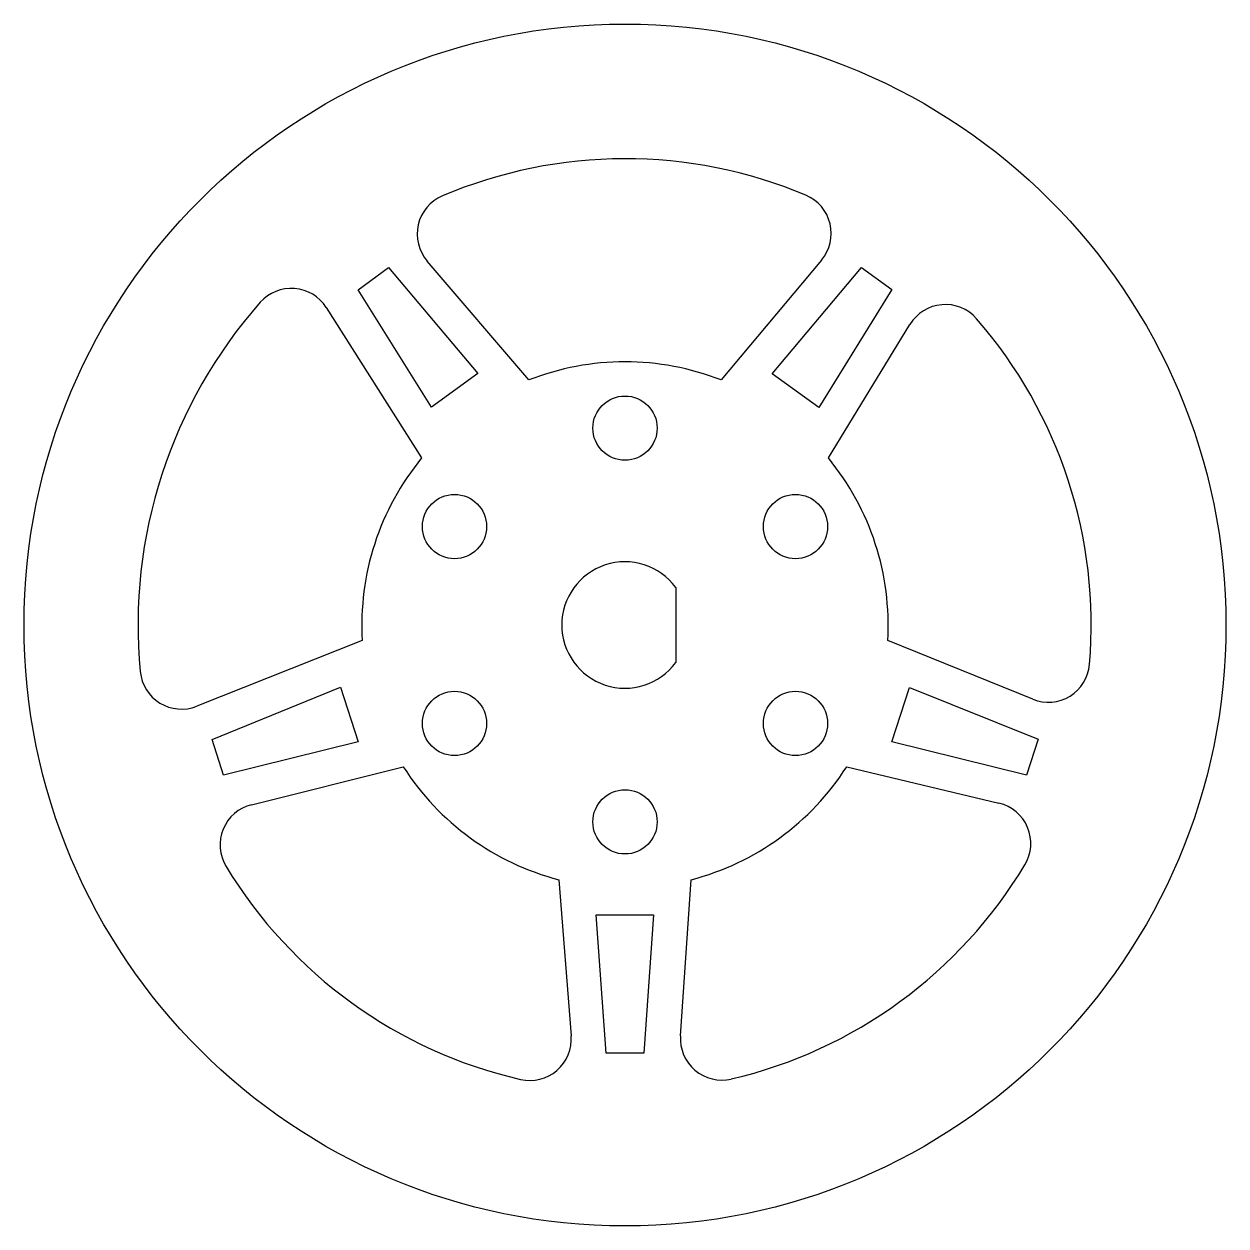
# Model space of a CAD drawing. Header units: millimetres. Extents: x -29 to 29, y -29 to 29.
import ezdxf

# ---------------------------------------------------------------- set-up
doc = ezdxf.new("R2010")
doc.units = ezdxf.units.MM

msp = doc.modelspace()

# ---------------------------------------------------------------- linework, layer by layer
at = {"color": 7, "linetype": 'Continuous', "lineweight": 25}
for p, q in [((-4.635, 11.824), (-9.548, 17.561)), ((9.486, 17.609), (4.635, 11.824)), ((-12.884, 16.178), (-11.413, 17.246)), ((-11.413, 17.246), (-7.099, 12.135)), ((7.109, 12.128), (11.405, 17.252)), ((11.405, 17.252), (12.875, 16.183)), ((-9.338, 10.509), (-12.884, 16.178)), ((12.875, 16.183), (9.347, 10.502)), ((-14.414, 15.317), (-9.813, 8.062)), ((9.813, 8.062), (13.751, 14.508)), ((-7.099, 12.135), (-9.338, 10.509)), ((9.347, 10.502), (7.109, 12.128)), ((2.45, 1.817), (2.45, -1.817)), ((-12.678, -0.755), (-20.664, -3.919)), ((19.679, -3.58), (12.678, -0.755)), ((-19.929, -5.525), (-13.735, -3.002)), ((-13.735, -3.002), (-12.88, -5.634)), ((12.876, -5.644), (13.731, -3.013)), ((13.731, -3.013), (19.932, -5.515)), ((-19.367, -7.254), (-19.929, -5.525)), ((-12.88, -5.634), (-19.367, -7.254)), ((19.37, -7.244), (12.876, -5.644)), ((19.932, -5.515), (19.37, -7.244)), ((-18.025, -8.671), (-10.7, -6.841)), ((10.7, -6.841), (18.047, -8.595)), ((-3.2, -12.29), (-2.598, -19.82)), ((2.676, -19.822), (3.2, -12.29)), ((-0.904, -20.661), (-1.389, -13.99)), ((-1.389, -13.99), (1.378, -13.99)), ((1.378, -13.99), (0.914, -20.661)), ((0.914, -20.661), (-0.904, -20.661))]:
    msp.add_line(p, q, dxfattribs=at)
for centre, radius in [((0, 0), 29), ((0, 9.5), 1.55), ((-8.227, 4.75), 1.55), ((8.227, 4.75), 1.55), ((-8.227, -4.75), 1.55), ((8.227, -4.75), 1.55), ((0, -9.5), 1.55)]:
    msp.add_circle(centre, radius, dxfattribs=at)
for centre, radius, start, end in [((0, 0), 22.5, 67.17262, 113.05761), ((-8.029, 18.862), 2, 113.05761, 220.57289), ((7.953, 18.894), 2, 320.02374, 67.17262), ((-16.103, 14.246), 2, 32.38386, 138.50197), ((0, 0), 23.5, 138.50197, 185.49803), ((15.458, 13.465), 2, 41.05761, 148.57289), ((0, 0), 22.5, 355.17262, 41.05761), ((0, 0), 12.7, 68.59403, 111.40597), ((0, 0), 12.7, 140.59403, 183.40597), ((0, 0), 12.7, 356.59403, 39.40597), ((0, 0), 3.05, 36.55566, 323.44434), ((-21.401, -2.06), 2, 185.49803, 291.61614), ((20.427, -1.725), 2, 248.02374, 355.17262), ((0, 0), 12.7, 212.59403, 255.40597), ((0, 0), 12.7, 284.59403, 327.40597), ((-17.54, -10.611), 2, 104.02374, 211.17262), ((17.583, -10.541), 2, 329.05761, 76.57289), ((0, 0), 22.5, 283.17262, 329.05761), ((0, 0), 22.5, 211.17262, 257.05761), ((-4.591, -19.979), 2, 257.05761, 4.57289), ((4.672, -19.961), 2, 176.02374, 283.17262)]:
    msp.add_arc(centre, radius, start, end, dxfattribs=at)

doc.saveas('drawing.dxf')
